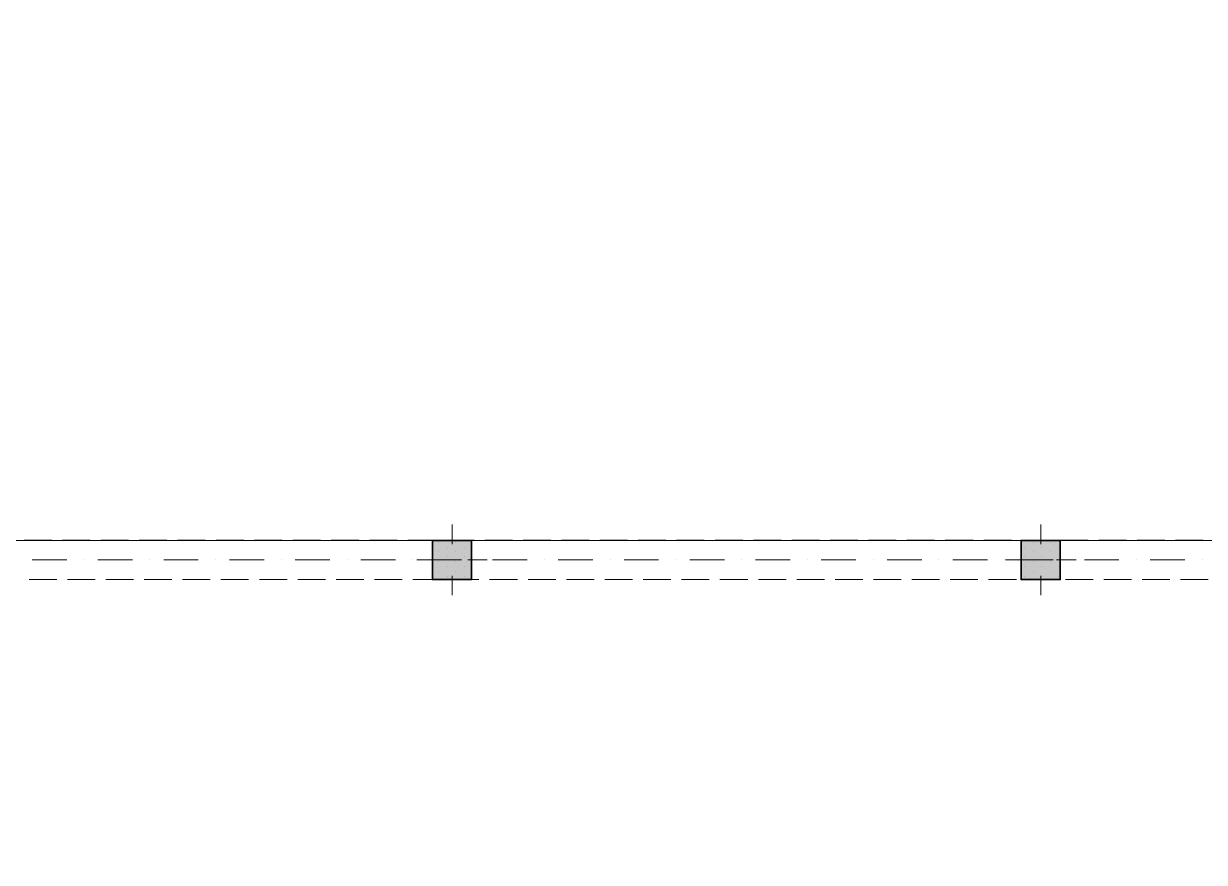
# Model space of a CAD drawing. Header units: inches. Extents: x 206002 to 410047, y 60394 to 83306.
# Drawn here: x 368274 to 374307, y 72648 to 76933 of the extents above; entities that cross this region are included whole.
import ezdxf

# ---------------------------------------------------------------- set-up
doc = ezdxf.new("R2010")
doc.units = ezdxf.units.IN
doc.header["$MEASUREMENT"] = 0
doc.layers.add('PDF_Structural - Bearing', color=7, linetype='Continuous')

msp = doc.modelspace()

# ---------------------------------------------------------------- linework, layer by layer
at = {"layer": 'PDF_Structural - Bearing', "lineweight": 18}
msp.add_lwpolyline([(409967, 74292.9), (379486.7, 74292.9), (379486.7, 81254.4), (376478.8, 81254.4), (376478.8, 74292.9), (345998.6, 74292.9), (345998.6, 65369.4), (355523.7, 65369.4), (355523.7, 63865.4), (400642.4, 63865.4), (400642.4, 65369.4), (409967, 65369.4)], close=True, dxfattribs=at)
at = {"layer": 'PDF_Structural - Bearing', "lineweight": 0}
for points in [[(370463, 74373.1), (370463, 74272.8)], [(373470.9, 74373.1), (373470.9, 74272.8)], [(370282.5, 74192.6), (370382.8, 74192.6)], [(370643.5, 74192.6), (370543.2, 74192.6)], [(373290.4, 74192.6), (373390.7, 74192.6)], [(373651.4, 74192.6), (373551.1, 74192.6)], [(370463, 74012.1), (370463, 74112.4)], [(373470.9, 74012.1), (373470.9, 74112.4)]]:
    msp.add_lwpolyline(points, close=True, dxfattribs=at)
at = {"layer": 'PDF_Structural - Bearing', "lineweight": 18}
for points in [[(368276.5, 74293.1), (368418, 74293.1)], [(368472.6, 74293.1), (368614.1, 74293.1)], [(368668.8, 74293.1), (368810.2, 74293.1)], [(368864.9, 74293.1), (369006.3, 74293.1)], [(369061, 74293.1), (369202.6, 74293.1)], [(369257.2, 74293.1), (369398.7, 74293.1)], [(369453.3, 74293.1), (369594.8, 74293.1)], [(369649.4, 74293.1), (369790.9, 74293.1)], [(369845.6, 74293.1), (369987, 74293.1)], [(370041.7, 74293.1), (370183.1, 74293.1)], [(370237.8, 74293.1), (370379.3, 74293.1)], [(370433.9, 74293.1), (370575.4, 74293.1)], [(370630, 74293.1), (370771.5, 74293.1)], [(370826.1, 74293.1), (370967.7, 74293.1)], [(371022.4, 74293.1), (371163.8, 74293.1)], [(371218.5, 74293.1), (371359.9, 74293.1)], [(371414.6, 74293.1), (371556.1, 74293.2)], [(371610.7, 74293.2), (371752.2, 74293.2)], [(371806.8, 74293.2), (371948.3, 74293.2)], [(372002.9, 74293.2), (372144.4, 74293.2)], [(372199.1, 74293.2), (372340.5, 74293.2)], [(372395.2, 74293.2), (372536.6, 74293.2)], [(372591.3, 74293.2), (372732.9, 74293.2)], [(372787.5, 74293.2), (372929, 74293.2)], [(372983.6, 74293.2), (373125.1, 74293.2)], [(373179.7, 74293.2), (373321.2, 74293.2)], [(373375.8, 74293.2), (373517.3, 74293.2)], [(373572, 74293.2), (373713.4, 74293.2)], [(373768.1, 74293.2), (373909.6, 74293.2)], [(373964.2, 74293.2), (374105.7, 74293.2)], [(374160.3, 74293.2), (374301.8, 74293.2)], [(368301.8, 74092.5), (368443.4, 74092.5)], [(368498, 74092.5), (368639.5, 74092.5)], [(368694.1, 74092.5), (368835.6, 74092.5)], [(368890.2, 74092.5), (369031.7, 74092.5)], [(369086.4, 74092.5), (369227.8, 74092.5)], [(369282.5, 74092.5), (369423.9, 74092.5)], [(369478.6, 74092.5), (369620.1, 74092.5)], [(369674.7, 74092.5), (369816.2, 74092.5)], [(369870.8, 74092.5), (370012.3, 74092.5)], [(370066.9, 74092.5), (370208.5, 74092.5)], [(370263.2, 74092.5), (370404.6, 74092.5)], [(370459.3, 74092.5), (370600.7, 74092.5)], [(370655.4, 74092.5), (370796.9, 74092.5)], [(370851.5, 74092.5), (370993, 74092.5)], [(371047.6, 74092.5), (371189.1, 74092.5)], [(371243.7, 74092.5), (371385.2, 74092.5)], [(371439.9, 74092.6), (371581.3, 74092.6)], [(371636, 74092.6), (371777.4, 74092.6)], [(371832.1, 74092.6), (371973.7, 74092.6)], [(372028.3, 74092.6), (372169.8, 74092.6)], [(372224.4, 74092.6), (372365.9, 74092.6)], [(372420.5, 74092.6), (372562, 74092.6)], [(372616.7, 74092.6), (372758.1, 74092.6)], [(372812.8, 74092.6), (372954.2, 74092.6)], [(373008.9, 74092.6), (373150.4, 74092.6)], [(373205, 74092.6), (373346.5, 74092.6)], [(373401.1, 74092.6), (373542.6, 74092.6)], [(373597.2, 74092.6), (373738.8, 74092.6)], [(373793.4, 74092.6), (373934.9, 74092.6)], [(373989.6, 74092.6), (374131, 74092.6)], [(374185.7, 74092.6), (374327.2, 74092.6)]]:
    msp.add_lwpolyline(points, dxfattribs=at)
at = {"layer": 'PDF_Structural - Bearing', "lineweight": 35}
for points in [[(370563.2, 74292.9), (370563.2, 74092.3), (370362.7, 74092.3), (370362.7, 74292.9)], [(370563.2, 74292.9), (370563.2, 74092.3), (370362.7, 74092.3), (370362.7, 74292.9)], [(373571.2, 74292.9), (373571.2, 74092.3), (373370.6, 74092.3), (373370.6, 74292.9)], [(373571.2, 74292.9), (373571.2, 74092.3), (373370.6, 74092.3), (373370.6, 74292.9)]]:
    msp.add_lwpolyline(points, close=True, dxfattribs=at)
at = {"layer": 'PDF_Structural - Bearing', "lineweight": 15}
for points in [[(370394.3, 74283.8), (370394.3, 74283.8)], [(370394.3, 74283.8), (370394.3, 74283.8)], [(370481.1, 74283.8), (370481.1, 74283.8)], [(370481.1, 74283.8), (370481.1, 74283.8)], [(373433.4, 74283.8), (373433.4, 74283.8)], [(373433.4, 74283.8), (373433.4, 74283.8)], [(373520.2, 74283.8), (373520.2, 74283.8)], [(373520.2, 74283.8), (373520.2, 74283.8)], [(370394.3, 74233.7), (370394.3, 74233.7)], [(370394.3, 74233.7), (370394.3, 74233.7)], [(370437.7, 74258.8), (370437.7, 74258.8)], [(370437.7, 74258.8), (370437.7, 74258.8)], [(370437.7, 74208.6), (370437.7, 74208.6)], [(370437.7, 74208.6), (370437.7, 74208.6)], [(370481.1, 74233.7), (370481.1, 74233.7)], [(370481.1, 74233.7), (370481.1, 74233.7)], [(370524.5, 74258.8), (370524.5, 74258.8)], [(370524.5, 74258.8), (370524.5, 74258.8)], [(370524.5, 74208.6), (370524.5, 74208.6)], [(370524.5, 74208.6), (370524.5, 74208.6)], [(373390, 74258.8), (373390, 74258.8)], [(373390, 74258.8), (373390, 74258.8)], [(373390, 74208.6), (373390, 74208.6)], [(373390, 74208.6), (373390, 74208.6)], [(373433.4, 74233.7), (373433.4, 74233.7)], [(373433.4, 74233.7), (373433.4, 74233.7)], [(373476.8, 74258.8), (373476.8, 74258.8)], [(373476.8, 74258.8), (373476.8, 74258.8)], [(373476.8, 74208.6), (373476.8, 74208.6)], [(373476.8, 74208.6), (373476.8, 74208.6)], [(373520.2, 74233.7), (373520.2, 74233.7)], [(373520.2, 74233.7), (373520.2, 74233.7)], [(373563.6, 74258.8), (373563.6, 74258.8)], [(373563.6, 74258.8), (373563.6, 74258.8)], [(373563.6, 74208.6), (373563.6, 74208.6)], [(373563.6, 74208.6), (373563.6, 74208.6)], [(370394.3, 74183.6), (370394.3, 74183.6)], [(370394.3, 74183.6), (370394.3, 74183.6)], [(370437.7, 74158.5), (370437.7, 74158.5)], [(370437.7, 74158.5), (370437.7, 74158.5)], [(370481.1, 74183.6), (370481.1, 74183.6)], [(370481.1, 74183.6), (370481.1, 74183.6)], [(370524.5, 74158.5), (370524.5, 74158.5)], [(370524.5, 74158.5), (370524.5, 74158.5)], [(373390, 74158.5), (373390, 74158.5)], [(373390, 74158.5), (373390, 74158.5)], [(373433.4, 74183.6), (373433.4, 74183.6)], [(373433.4, 74183.6), (373433.4, 74183.6)], [(373476.8, 74158.5), (373476.8, 74158.5)], [(373476.8, 74158.5), (373476.8, 74158.5)], [(373520.2, 74183.6), (373520.2, 74183.6)], [(373520.2, 74183.6), (373520.2, 74183.6)], [(373563.6, 74158.5), (373563.6, 74158.5)], [(373563.6, 74158.5), (373563.6, 74158.5)], [(370394.3, 74133.4), (370394.3, 74133.4)], [(370394.3, 74133.4), (370394.3, 74133.4)], [(370437.7, 74108.4), (370437.7, 74108.4)], [(370437.7, 74108.4), (370437.7, 74108.4)], [(370481.1, 74133.4), (370481.1, 74133.4)], [(370481.1, 74133.4), (370481.1, 74133.4)], [(370524.5, 74108.4), (370524.5, 74108.4)], [(370524.5, 74108.4), (370524.5, 74108.4)], [(373390, 74108.4), (373390, 74108.4)], [(373390, 74108.4), (373390, 74108.4)], [(373433.4, 74133.4), (373433.4, 74133.4)], [(373433.4, 74133.4), (373433.4, 74133.4)], [(373476.8, 74108.4), (373476.8, 74108.4)], [(373476.8, 74108.4), (373476.8, 74108.4)], [(373520.2, 74133.4), (373520.2, 74133.4)], [(373520.2, 74133.4), (373520.2, 74133.4)], [(373563.6, 74108.4), (373563.6, 74108.4)], [(373563.6, 74108.4), (373563.6, 74108.4)]]:
    msp.add_lwpolyline(points, dxfattribs=at)
at = {"layer": 'PDF_Structural - Bearing', "lineweight": 20}
for points in [[(368317.7, 74192.8), (368494.6, 74192.8)], [(368583, 74192.8), (368583, 74192.8)], [(368653.7, 74192.8), (368830.6, 74192.8)], [(368919, 74192.8), (368919, 74192.8)], [(368989.8, 74192.8), (369166.7, 74192.8)], [(369255.1, 74192.8), (369255.1, 74192.8)], [(369325.8, 74192.8), (369502.7, 74192.8)], [(369591.1, 74192.8), (369591.1, 74192.8)], [(369661.8, 74192.8), (369838.6, 74192.8)], [(369927.1, 74192.8), (369927.1, 74192.8)], [(369997.9, 74192.8), (370174.7, 74192.8)], [(370263.2, 74192.8), (370263.2, 74192.8)], [(370333.8, 74192.8), (370510.7, 74192.8)], [(370599.1, 74192.8), (370599.1, 74192.8)], [(370669.9, 74192.8), (370846.8, 74192.8)], [(370935.1, 74192.8), (370935.1, 74192.8)], [(371005.9, 74192.8), (371182.8, 74192.8)], [(371271.2, 74192.8), (371271.2, 74192.8)], [(371341.9, 74192.8), (371518.8, 74192.9)], [(371607.2, 74192.9), (371607.2, 74192.9)], [(371678, 74192.9), (371854.8, 74192.9)], [(371943.3, 74192.9), (371943.3, 74192.9)], [(372014, 74192.9), (372190.8, 74192.9)], [(372279.3, 74192.9), (372279.3, 74192.9)], [(372350, 74192.9), (372526.8, 74192.9)], [(372615.2, 74192.9), (372615.2, 74192.9)], [(372686, 74192.9), (372862.9, 74192.9)], [(372951.3, 74192.9), (372951.3, 74192.9)], [(373022, 74192.9), (373198.9, 74192.9)], [(373287.3, 74192.9), (373287.3, 74192.9)], [(373358.1, 74192.9), (373535, 74192.9)], [(373623.4, 74192.9), (373623.4, 74192.9)], [(373694.1, 74192.9), (373871, 74192.9)], [(373959.4, 74192.9), (373959.4, 74192.9)], [(374030.2, 74192.9), (374206.9, 74192.9)], [(374295.4, 74192.9), (374295.4, 74192.9)]]:
    msp.add_lwpolyline(points, dxfattribs=at)
at = {"layer": 'PDF_Structural - Bearing', "lineweight": 0}
for points in [[(370463, 74192.6), (370463, 74192.6)], [(370463, 74192.6), (370463, 74192.6)], [(373470.9, 74192.6), (373470.9, 74192.6)], [(373470.9, 74192.6), (373470.9, 74192.6)]]:
    msp.add_lwpolyline(points, dxfattribs=at)
at = {"layer": 'PDF_Structural - Bearing', "lineweight": 0, "transparency": 33554559}
for points in [[(370362.7, 74292.9), (370563.2, 74292.9), (370362.7, 74092.3), (370563.2, 74092.3)], [(373370.6, 74292.9), (373571.2, 74292.9), (373370.6, 74092.3), (373571.2, 74092.3)]]:
    msp.add_solid(points, dxfattribs=at)
at = {"layer": 'PDF_Structural - Bearing', "color": 7, "lineweight": 0, "true_color": 0xffffff, "transparency": 33554559}
for points in [[(370563.2, 74292.9), (370563.2, 74092.3), (370362.7, 74292.9), (370362.7, 74092.3)], [(370563.2, 74292.9), (370563.2, 74092.3), (370362.7, 74292.9), (370362.7, 74092.3)], [(373571.2, 74292.9), (373571.2, 74092.3), (373370.6, 74292.9), (373370.6, 74092.3)], [(373571.2, 74292.9), (373571.2, 74092.3), (373370.6, 74292.9), (373370.6, 74092.3)]]:
    msp.add_solid(points, dxfattribs=at)

doc.saveas('drawing.dxf')
